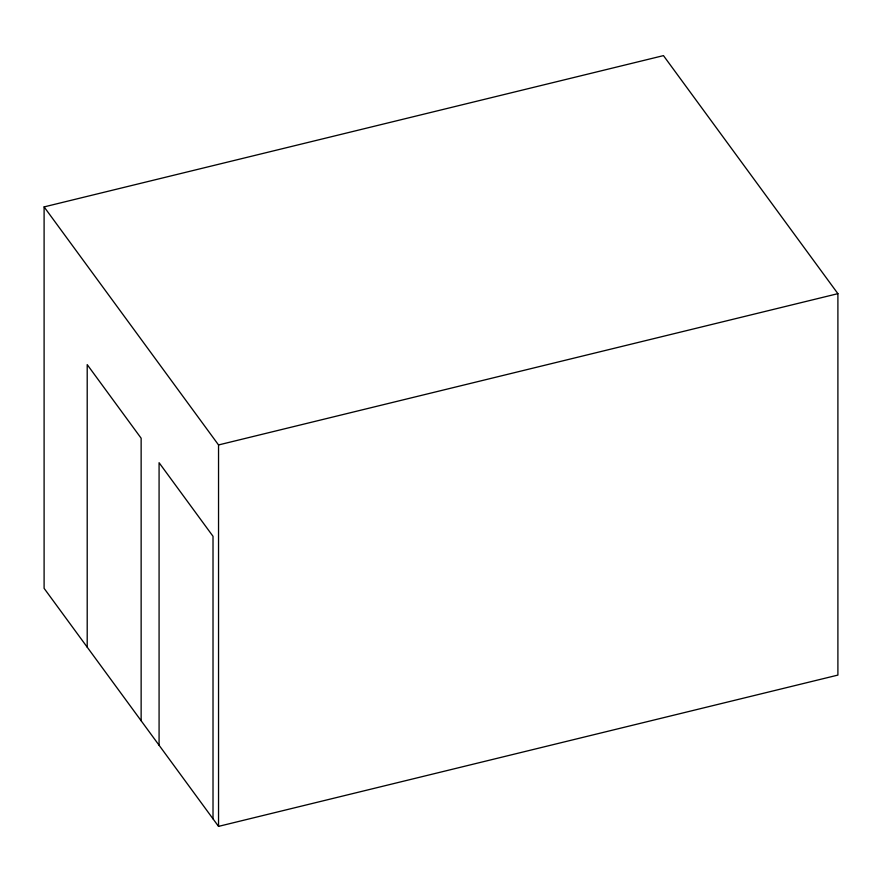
<?xml version="1.0" encoding="UTF-8"?>
<svg xmlns="http://www.w3.org/2000/svg" width="882" height="882" viewBox="0 0 882 882"><rect width="100%" height="100%" fill="white"/><g stroke="black" fill="none" stroke-linecap="round" stroke-linejoin="round"><path stroke-width="1.32" d="M44.1 206.906L663.462 55.621L837.9 293.662L837.9 675.094L218.538 826.379L44.1 588.338L44.1 206.906L218.538 444.947L218.538 826.379M218.538 444.947L837.9 293.662M213.014 818.849L213.014 536.3L159.08 462.708L159.08 745.246M141.142 720.759L141.142 438.222L87.208 364.619L87.208 647.156"/></g></svg>
